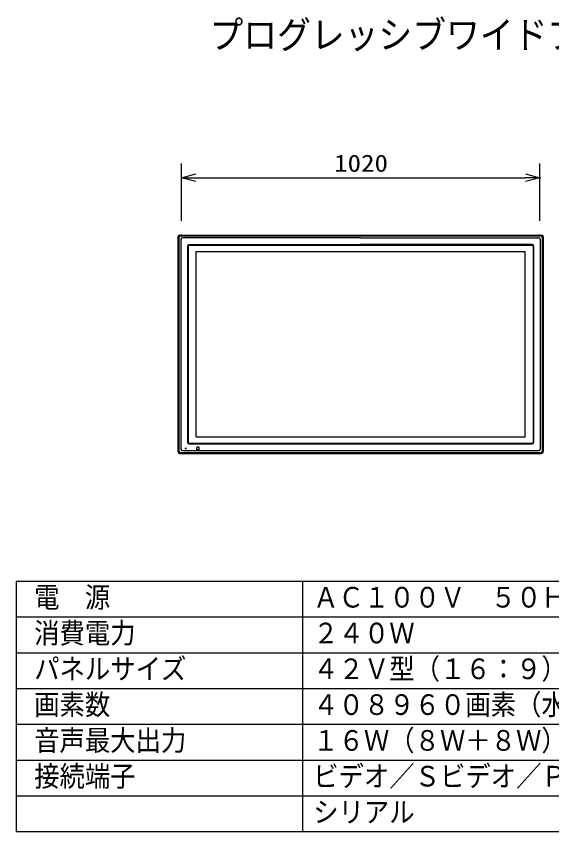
# Model space of a CAD drawing. Units: millimetres, scale not verified. Extents: x -63 to 63, y -57 to 57.
# Drawn here: x -62.5 to 12.3, y -56.5 to 57.4 of the extents above; entities that cross this region are included whole.
import ezdxf
from ezdxf.enums import TextEntityAlignment as Align

# ---------------------------------------------------------------- set-up
doc = ezdxf.new("R2010")
doc.units = ezdxf.units.MM
doc.header["$LTSCALE"] = 0.190236
doc.header["$PDMODE"] = 32
doc.header["$PDSIZE"] = 0.0951
for name, color, linetype in [('0-0_MOJI1', 2, 'Continuous'), ('0-2_GAIKEI', 1, 'Continuous'), ('0-3_WAKU', 3, 'Continuous'), ('0-4_DEFPOINTS', 7, 'Continuous')]:
    doc.layers.add(name, color=color, linetype=linetype)
doc.styles.add('ＭＳ ゴシック', font='')
doc.styles.get('ＭＳ ゴシック').set_extended_font_data('MS Gothic')

# ---------------------------------------------------------------- blocks, each defined once
blk = doc.blocks.new('_OPEN30')
at = {"layer": '0-4_DEFPOINTS'}
blk.add_line((0, 0), (-1, 0), dxfattribs=at)
blk.add_lwpolyline([(-1, 0.26795), (0, 0), (-1, -0.26795)], dxfattribs=at)

msp = doc.modelspace()

# ---------------------------------------------------------------- linework, layer by layer
at = {"layer": '0-2_GAIKEI', "color": 7}
for p, q in [((-39.8696, -3.4448), (-39.8696, 26.6552)), ((-39.6696, 26.8552), (10.9304, 26.8552)), ((11.1304, 26.6552), (11.1304, -3.4448)), ((-39.6696, -3.6448), (10.9304, -3.6448))]:
    msp.add_line(p, q, dxfattribs=at)
at = {"layer": '0-2_GAIKEI'}
for p, q in [((-39.7635, 26.5491), (-39.7635, -3.3387)), ((-39.5635, 26.7491), (10.8243, 26.7491)), ((-39.4846, 26.2702), (-39.4846, -3.0598)), ((-14.3696, 26.4702), (-39.2846, 26.4702)), ((-14.3696, 26.4702), (10.5454, 26.4702)), ((10.7454, 26.2702), (10.7454, -3.0598)), ((11.0243, 26.5491), (11.0243, -3.3387)), ((-38.5496, 25.3552), (-38.5496, -2.1448)), ((-38.4759, 25.3552), (-38.4759, -2.1448)), ((-38.4696, 25.3552), (-38.4696, -2.1448)), ((-38.3696, 25.5352), (-14.3696, 25.5352)), ((-14.3696, 25.4615), (-38.3696, 25.4615)), ((-38.3696, 25.4552), (-14.3696, 25.4552)), ((9.6304, 25.5352), (-14.3696, 25.5352)), ((-14.3696, 25.4615), (9.6304, 25.4615)), ((9.6304, 25.4552), (-14.3696, 25.4552)), ((9.7304, 25.3552), (9.7304, -2.1448)), ((9.7367, 25.3552), (9.7367, -2.1448)), ((9.8104, 25.3552), (9.8104, -2.1448)), ((8.6304, -1.3448), (8.6304, 24.5552)), ((9.6304, -2.2448), (-38.3696, -2.2448)), ((-38.3696, -2.2511), (9.6304, -2.2511)), ((-37.3696, -1.3448), (8.6304, -1.3448)), ((-39.2846, -3.2598), (10.5454, -3.2598)), ((-38.8596, -3.0098), (-38.8596, -2.9298)), ((-38.7796, -2.9298), (-38.8596, -2.9298)), ((-38.7796, -3.0098), (-38.8596, -3.0098)), ((-38.7796, -3.0098), (-38.7796, -2.9298)), ((-38.3696, -2.3248), (9.6304, -2.3248)), ((-37.2796, -3.1198), (-37.2796, -2.8198)), ((-36.9546, -2.7948), (-37.2546, -2.7948)), ((-36.9546, -3.1448), (-37.2546, -3.1448)), ((-36.9296, -3.1198), (-36.9296, -2.8198)), ((-39.5635, -3.5387), (10.8243, -3.5387))]:
    msp.add_line(p, q, dxfattribs=at)
msp.add_lwpolyline([(-37.3696, -1.3448), (-37.3696, 24.5552), (8.6304, 24.5552)], dxfattribs=at)
at = {"layer": '0-2_GAIKEI', "color": 7}
for centre, start, end in [((-39.6696, 26.6552), 90, 180), ((-39.6696, 26.6552), 90, 180), ((10.9304, 26.6552), 0, 90), ((10.9304, 26.6552), 0, 90), ((-39.6696, -3.4448), 180, 270), ((-39.6696, -3.4448), 180, 270), ((10.9304, -3.4448), 270, 0), ((10.9304, -3.4448), 270, 0)]:
    msp.add_arc(centre, 0.2, start, end, dxfattribs=at)
at = {"layer": '0-2_GAIKEI'}
for centre, radius, start, end in [((-39.5635, 26.5491), 0.2, 90, 180), ((-39.2846, 26.2702), 0.2, 90, 180), ((10.5454, 26.2702), 0.2, 0, 90), ((10.8243, 26.5491), 0.2, 0, 90), ((-38.3696, 25.3552), 0.18, 90, 180), ((-38.3696, 25.3552), 0.1063, 90, 180), ((-38.3696, 25.3552), 0.1, 90, 180), ((9.6304, 25.3552), 0.18, 0, 90), ((9.6304, 25.3552), 0.1063, 0, 90), ((9.6304, 25.3552), 0.1, 0, 90), ((-38.3696, -2.1448), 0.18, 180, 270), ((-38.3696, -2.1448), 0.1063, 180, 270), ((-38.3696, -2.1448), 0.1, 180, 270), ((9.6304, -2.1448), 0.1, 270, 0), ((9.6304, -2.1448), 0.18, 270, 0), ((9.6304, -2.1448), 0.1063, 270, 0), ((-39.5635, -3.3387), 0.2, 180, 270), ((-39.2846, -3.0598), 0.2, 180, 270), ((-37.2546, -2.8198), 0.025, 90, 180), ((-37.2546, -3.1198), 0.025, 180, 270), ((-36.9546, -2.8198), 0.025, 0, 90), ((-36.9546, -3.1198), 0.025, 270, 0), ((10.5454, -3.0598), 0.2, 270, 0), ((10.8243, -3.3387), 0.2, 270, 0)]:
    msp.add_arc(centre, radius, start, end, dxfattribs=at)
at = {"layer": '0-3_WAKU'}
for p, q in [((-39.4196, 28.855), (-39.4196, 36.855)), ((10.6804, 28.855), (10.6804, 36.855)), ((-37.4196, 34.855), (8.6804, 34.855))]:
    msp.add_line(p, q, dxfattribs=at)
at = {"layer": '0-3_WAKU', "color": 4}
for p, q in [((-62.5001, -21.5), (-62.5001, -56.5001)), ((-62.5001, -21.5), (62.5001, -21.5)), ((-22.5, -21.5), (-22.5, -56.5001)), ((62.5001, -56.5001), (-62.5001, -56.5001))]:
    msp.add_line(p, q, dxfattribs=at)
at = {"layer": '0-3_WAKU', "color": 1}
for p, q in [((-62.5001, -26.5), (62.5001, -26.5)), ((-62.5001, -31.5001), (62.5001, -31.5001)), ((-62.5001, -36.5001), (62.5001, -36.5001)), ((-62.5001, -41.5001), (62.5001, -41.5001)), ((-62.5001, -46.5001), (62.5001, -46.5001)), ((-62.5001, -51.5001), (62.5001, -51.5001))]:
    msp.add_line(p, q, dxfattribs=at)
at = {"layer": '0-4_DEFPOINTS'}
for p in [(10.6804, 34.855), (-39.4196, 26.855), (10.6804, 26.855), (10.6908, 26.8552), (10.6908, -3.6448)]:
    msp.add_point(p, dxfattribs=at)

# ---------------------------------------------------------------- block references
at = {"layer": '0-3_WAKU', "xscale": 2, "yscale": 2, "rotation": 180}
msp.add_blockref('_OPEN30', (-39.4196, 34.855), dxfattribs=at)
at = {"layer": '0-3_WAKU', "xscale": 2, "yscale": 2}
msp.add_blockref('_OPEN30', (10.6804, 34.855), dxfattribs=at)

# ---------------------------------------------------------------- texts
at = {"layer": '0-0_MOJI1', "style": 'ＭＳ ゴシック', "width": 0.9}
for s, height, p in [('プログレッシブワイドプラズマディスプレイ', 3.848, (-35.5001, 51.7599)), ('電  源', 2.887, (-60.0001, -26.0552)), ('ＡＣ１００Ｖ\u3000５０Ｈｚ／６０Ｈｚ', 2.887, (-21, -26.0552)), ('消費電力', 2.887, (-60.0001, -31.0552)), ('２４０Ｗ', 2.887, (-21, -31.0552)), ('パネルサイズ', 2.887, (-60.0001, -36.0552)), ('４２Ｖ型（１６：９）', 2.887, (-21, -36.0552)), ('画素数', 2.887, (-60.0001, -41.0552)), ('４０８９６０画素（水平８５２×垂直４８０）', 2.887, (-21, -41.0552)), ('音声最大出力', 2.887, (-60.0001, -46.0552)), ('１６Ｗ（８Ｗ＋８Ｗ）', 2.887, (-21, -46.0552)), ('接続端子', 2.887, (-60.0001, -51.0552)), ('ビデオ／Ｓビデオ／ＰＣ／外部スピーカ', 2.887, (-21, -51.0552)), ('シリアル', 2.887, (-21, -56.0552))]:
    msp.add_text(s, height=height, dxfattribs=at).set_placement(p, align=Align.BOTTOM_LEFT)
at = {"layer": '0-3_WAKU', "style": 'ＭＳ ゴシック', "width": 1.15}
msp.add_text('1020', height=2.406, dxfattribs=at).set_placement((-18.077, 34.9646), align=Align.BOTTOM_LEFT)

doc.saveas('drawing.dxf')
